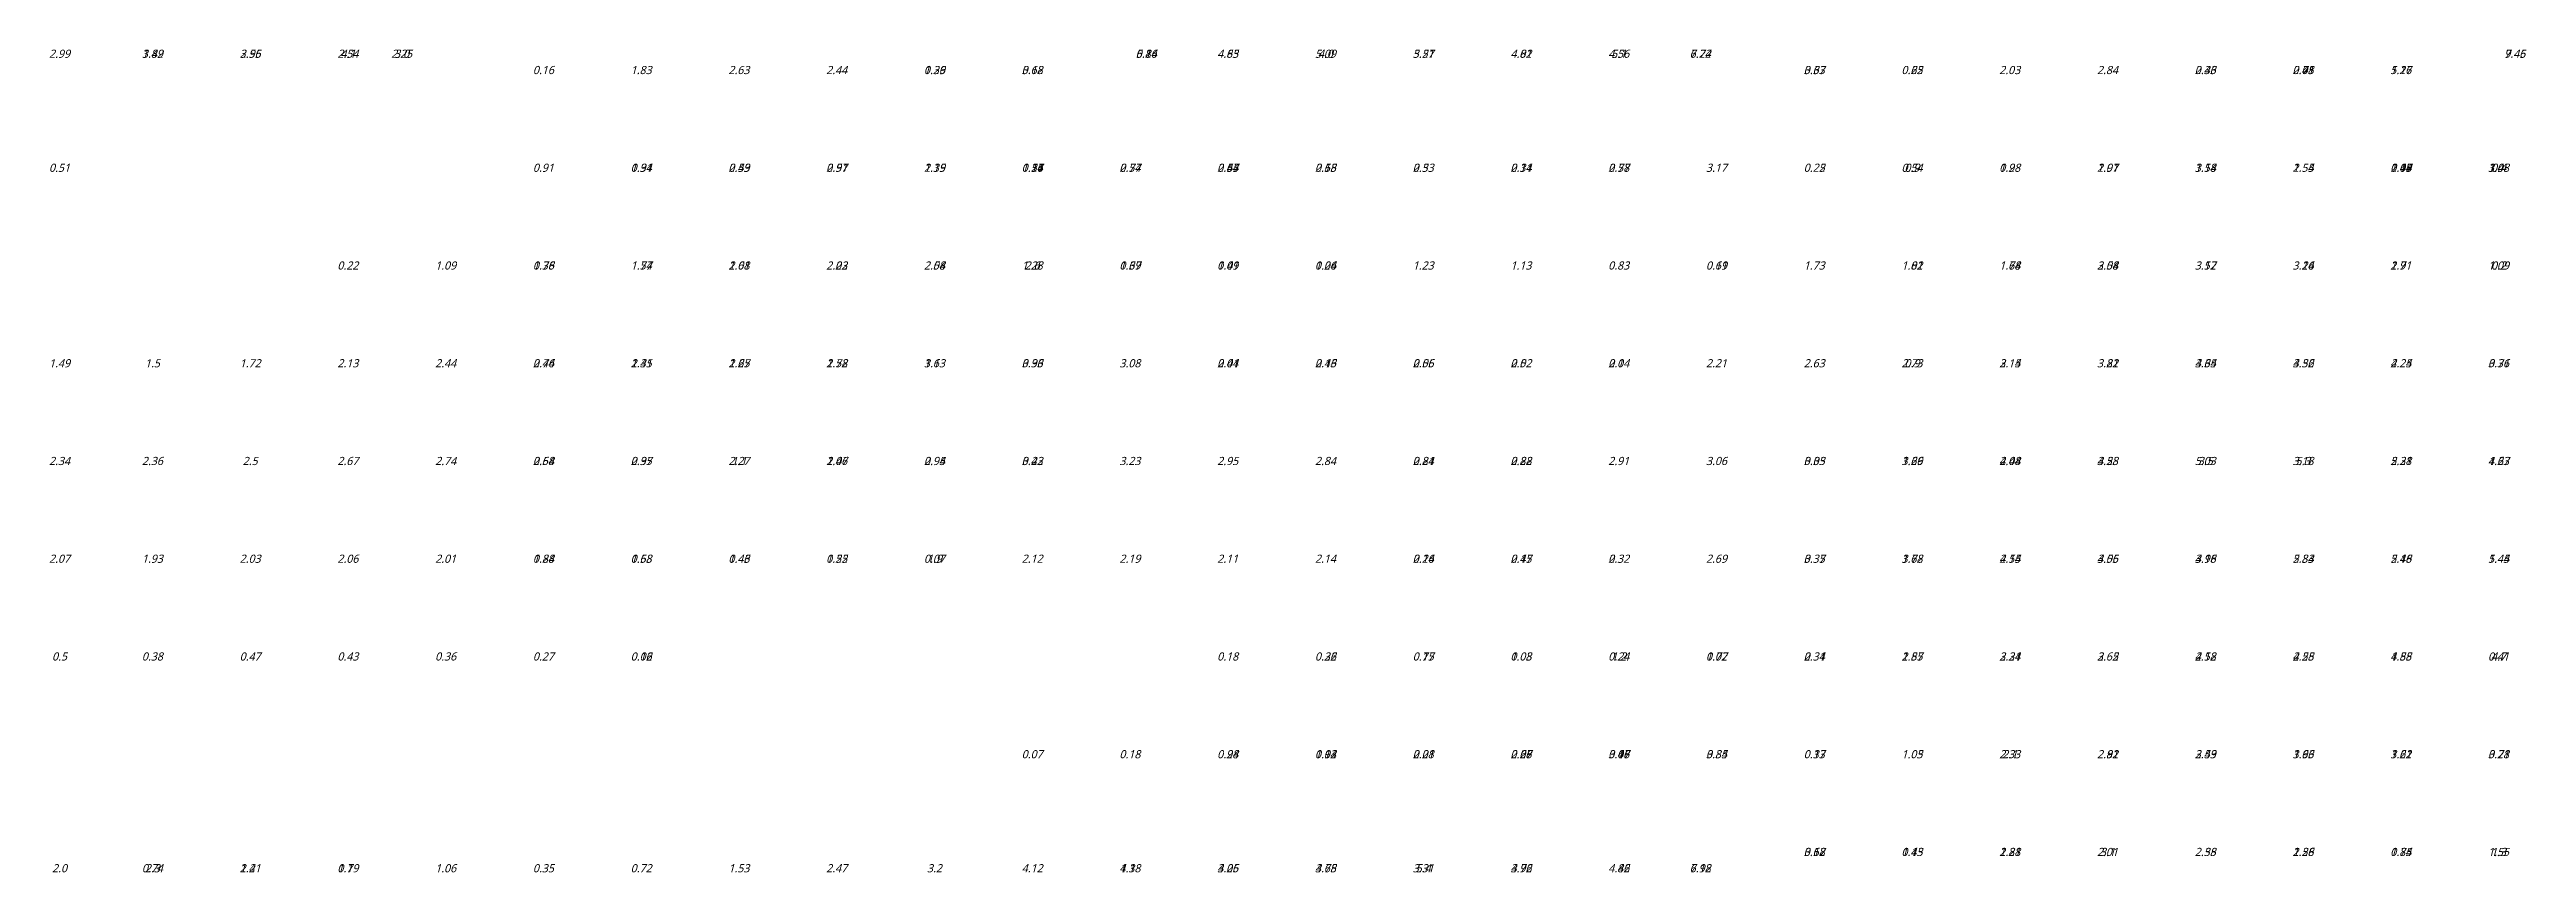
# Model space of a CAD drawing. Header units: metres. Extents: x 57969 to 73171, y 68899 to 73951.
import ezdxf
from ezdxf.enums import TextEntityAlignment as Align

# ---------------------------------------------------------------- set-up
doc = ezdxf.new("R2010")
doc.units = ezdxf.units.M
for name, color, linetype in [('_Верхняя X', 2, 'Continuous'), ('_Верхняя Y', 30, 'Continuous'), ('_Нижняя X', 3, 'Continuous'), ('_Нижняя Y', 4, 'Continuous')]:
    doc.layers.add(name, color=color, linetype=linetype)
doc.styles.add('OpenSans-Italic', font='OpenSans-Italic.ttf')

msp = doc.modelspace()

# ---------------------------------------------------------------- texts
at = {"layer": '_Верхняя X', "style": 'OpenSans-Italic'}
for s, p in [('1.49', (58600, 73900)), ('2.55', (59200, 73900)), ('2.54', (59800, 73900)), ('2.25', (60130, 73900)), ('5.84', (64700, 73900)), ('4.65', (65200, 73900)), ('5.09', (65800, 73900)), ('5.21', (66400, 73900)), ('4.82', (67000, 73900)), ('4.56', (67600, 73900)), ('6.74', (68100, 73900)), ('7.45', (73100, 73900)), ('0.37', (64000, 73200)), ('2.77', (64600, 73200)), ('2.65', (65200, 73200)), ('2.58', (65800, 73200)), ('2.53', (66400, 73200)), ('2.34', (67000, 73200)), ('2.78', (67600, 73200)), ('3.17', (68200, 73200)), ('0.48', (72400, 73200)), ('3.48', (73000, 73200)), ('0.39', (64600, 72600)), ('1.09', (65200, 72600)), ('1.24', (65800, 72600)), ('1.23', (66400, 72600)), ('1.13', (67000, 72600)), ('0.83', (67600, 72600)), ('0.19', (68200, 72600)), ('0.2', (73000, 72600)), ('0.04', (65200, 72000)), ('0.43', (65800, 72000)), ('0.56', (66400, 72000)), ('0.52', (67000, 72000)), ('0.14', (67600, 72000)), ('0.24', (66400, 71400)), ('0.28', (67000, 71400)), ('0.26', (66400, 70800)), ('0.45', (67000, 70800)), ('0.32', (67600, 70800)), ('0.32', (65800, 70200)), ('0.77', (66400, 70200)), ('1.08', (67000, 70200)), ('1.2', (67600, 70200)), ('0.72', (68200, 70200)), ('0.98', (65200, 69600)), ('1.92', (65800, 69600)), ('2.21', (66400, 69600)), ('2.67', (67000, 69600)), ('3.18', (67600, 69600)), ('3.84', (68200, 69600)), ('0.13', (68800, 69600)), ('0.52', (68800, 69000)), ('0.74', (58600, 68900)), ('1.41', (59200, 68900)), ('0.19', (59800, 68900)), ('1.18', (64600, 68900)), ('3.05', (65200, 68900)), ('4.65', (65800, 68900)), ('5.4', (66400, 68900)), ('4.96', (67000, 68900)), ('4.42', (67600, 68900)), ('7.12', (68100, 68900))]:
    msp.add_text(s, height=50, dxfattribs=at).set_placement(p, align=Align.CENTER)
at = {"layer": '_Верхняя Y', "style": 'OpenSans-Italic'}
for s, p in [('2.99', (58030, 73900)), ('3.82', (58600, 73900)), ('3.96', (59200, 73900)), ('4.1', (59800, 73900)), ('3.0', (60130, 73900)), ('6.24', (64700, 73900)), ('4.83', (65200, 73900)), ('4.0', (65800, 73900)), ('3.57', (66400, 73900)), ('4.01', (67000, 73900)), ('5.1', (67600, 73900)), ('7.22', (68100, 73900)), ('9.46', (73100, 73900)), ('0.16', (61000, 73800)), ('0.39', (63400, 73800)), ('3.12', (64000, 73800)), ('3.67', (68800, 73800)), ('0.62', (69400, 73800)), ('0.36', (71200, 73800)), ('2.08', (71800, 73800)), ('5.26', (72400, 73800)), ('0.51', (58030, 73200)), ('0.56', (64000, 73200)), ('0.57', (65200, 73200)), ('0.13', (65800, 73200)), ('0.11', (67000, 73200)), ('0.57', (67600, 73200)), ('0.25', (68800, 73200)), ('2.14', (72400, 73200)), ('1.08', (73000, 73200)), ('0.07', (64000, 69600)), ('0.18', (64600, 69600)), ('0.24', (65200, 69600)), ('0.04', (65800, 69600)), ('0.08', (67000, 69600)), ('0.47', (67600, 69600)), ('3.68', (68800, 69000)), ('2.0', (58030, 68900)), ('2.3', (58600, 68900)), ('2.21', (59200, 68900)), ('1.79', (59800, 68900)), ('1.06', (60400, 68900)), ('0.35', (61000, 68900)), ('0.72', (61600, 68900)), ('1.53', (62200, 68900)), ('2.47', (62800, 68900)), ('3.2', (63400, 68900)), ('4.12', (64000, 68900)), ('4.38', (64600, 68900)), ('4.26', (65200, 68900)), ('3.78', (65800, 68900)), ('3.31', (66400, 68900)), ('3.72', (67000, 68900)), ('4.86', (67600, 68900)), ('6.98', (68100, 68900))]:
    msp.add_text(s, height=50, dxfattribs=at).set_placement(p, align=Align.CENTER)
at = {"layer": '_Нижняя X', "style": 'OpenSans-Italic'}
for s, p in [('1.83', (61600, 73800)), ('2.63', (62200, 73800)), ('2.44', (62800, 73800)), ('1.26', (63400, 73800)), ('0.25', (69400, 73800)), ('2.03', (70000, 73800)), ('2.84', (70600, 73800)), ('2.43', (71200, 73800)), ('0.71', (71800, 73800)), ('0.91', (61000, 73200)), ('1.91', (61600, 73200)), ('2.43', (62200, 73200)), ('2.51', (62800, 73200)), ('2.15', (63400, 73200)), ('1.11', (64000, 73200)), ('0.54', (64600, 73200)), ('0.44', (65200, 73200)), ('0.65', (65800, 73200)), ('0.33', (66400, 73200)), ('0.9', (69400, 73200)), ('1.98', (70000, 73200)), ('2.97', (70600, 73200)), ('3.18', (71200, 73200)), ('2.55', (71800, 73200)), ('1.09', (72400, 73200)), ('0.4', (73000, 73200)), ('0.78', (61000, 72600)), ('1.77', (61600, 72600)), ('2.08', (62200, 72600)), ('2.23', (62800, 72600)), ('2.08', (63400, 72600)), ('1.28', (64000, 72600)), ('1.01', (69400, 72600)), ('1.74', (70000, 72600)), ('3.08', (70600, 72600)), ('3.57', (71200, 72600)), ('3.16', (71800, 72600)), ('1.91', (72400, 72600)), ('0.76', (61000, 72000)), ('1.45', (61600, 72000)), ('1.65', (62200, 72000)), ('1.72', (62800, 72000)), ('1.63', (63400, 72000)), ('0.96', (64000, 72000)), ('0.9', (69400, 72000)), ('2.14', (70000, 72000)), ('3.21', (70600, 72000)), ('3.64', (71200, 72000)), ('3.32', (71800, 72000)), ('2.25', (72400, 72000)), ('0.76', (73000, 72000)), ('0.58', (61000, 71400)), ('0.95', (61600, 71400)), ('1.1', (62200, 71400)), ('1.06', (62800, 71400)), ('0.94', (63400, 71400)), ('0.43', (64000, 71400)), ('0.05', (68800, 71400)), ('1.29', (69400, 71400)), ('2.44', (70000, 71400)), ('3.23', (70600, 71400)), ('3.5', (71200, 71400)), ('3.18', (71800, 71400)), ('2.38', (72400, 71400)), ('1.27', (73000, 71400)), ('0.24', (61000, 70800)), ('0.53', (61600, 70800)), ('0.46', (62200, 70800)), ('0.22', (62800, 70800)), ('0.07', (63400, 70800)), ('0.37', (68800, 70800)), ('1.62', (69400, 70800)), ('2.54', (70000, 70800)), ('3.06', (70600, 70800)), ('3.16', (71200, 70800)), ('2.84', (71800, 70800)), ('2.18', (72400, 70800)), ('1.44', (73000, 70800)), ('0.06', (61600, 70200)), ('0.34', (68800, 70200)), ('1.57', (69400, 70200)), ('2.31', (70000, 70200)), ('2.62', (70600, 70200)), ('2.58', (71200, 70200)), ('2.25', (71800, 70200)), ('1.58', (72400, 70200)), ('0.41', (73000, 70200)), ('0.13', (65800, 69600)), ('0.08', (66400, 69600)), ('0.26', (67000, 69600)), ('0.06', (67600, 69600)), ('0.35', (68200, 69600)), ('1.05', (69400, 69600)), ('2.33', (70000, 69600)), ('2.81', (70600, 69600)), ('2.59', (71200, 69600)), ('1.96', (71800, 69600)), ('1.22', (72400, 69600)), ('0.21', (73000, 69600)), ('1.43', (69400, 69000)), ('2.81', (70000, 69000)), ('3.1', (70600, 69000)), ('2.55', (71200, 69000)), ('1.58', (71800, 69000)), ('0.85', (72400, 69000)), ('1.3', (73000, 69000))]:
    msp.add_text(s, height=50, dxfattribs=at).set_placement(p, align=Align.CENTER)
at = {"layer": '_Нижняя Y', "style": 'OpenSans-Italic'}
for s, p in [('0.16', (64700, 73900)), ('0.68', (64000, 73800)), ('0.33', (68800, 73800)), ('0.45', (71800, 73800)), ('1.17', (72400, 73800)), ('0.34', (61600, 73200)), ('0.59', (62200, 73200)), ('0.97', (62800, 73200)), ('1.39', (63400, 73200)), ('1.24', (64000, 73200)), ('0.22', (68800, 73200)), ('0.54', (69400, 73200)), ('0.28', (70000, 73200)), ('1.01', (70600, 73200)), ('1.54', (71200, 73200)), ('1.54', (71800, 73200)), ('0.47', (72400, 73200)), ('0.22', (59800, 72600)), ('1.09', (60400, 72600)), ('1.36', (61000, 72600)), ('1.54', (61600, 72600)), ('1.61', (62200, 72600)), ('2.02', (62800, 72600)), ('2.54', (63400, 72600)), ('2.6', (64000, 72600)), ('1.67', (64600, 72600)), ('0.41', (65200, 72600)), ('0.06', (65800, 72600)), ('0.61', (68200, 72600)), ('1.73', (68800, 72600)), ('1.82', (69400, 72600)), ('1.68', (70000, 72600)), ('2.54', (70600, 72600)), ('3.12', (71200, 72600)), ('3.24', (71800, 72600)), ('2.71', (72400, 72600)), ('1.09', (73000, 72600)), ('1.49', (58030, 72000)), ('1.5', (58600, 72000)), ('1.72', (59200, 72000)), ('2.13', (59800, 72000)), ('2.44', (60400, 72000)), ('2.44', (61000, 72000)), ('2.31', (61600, 72000)), ('2.27', (62200, 72000)), ('2.58', (62800, 72000)), ('3.13', (63400, 72000)), ('3.33', (64000, 72000)), ('3.08', (64600, 72000)), ('2.41', (65200, 72000)), ('2.16', (65800, 72000)), ('2.05', (66400, 72000)), ('2.02', (67000, 72000)), ('2.04', (67600, 72000)), ('2.21', (68200, 72000)), ('2.63', (68800, 72000)), ('2.73', (69400, 72000)), ('3.15', (70000, 72000)), ('3.82', (70600, 72000)), ('4.35', (71200, 72000)), ('4.56', (71800, 72000)), ('4.24', (72400, 72000)), ('3.31', (73000, 72000)), ('2.34', (58030, 71400)), ('2.36', (58600, 71400)), ('2.5', (59200, 71400)), ('2.67', (59800, 71400)), ('2.74', (60400, 71400)), ('2.64', (61000, 71400)), ('2.37', (61600, 71400)), ('2.27', (62200, 71400)), ('2.47', (62800, 71400)), ('2.95', (63400, 71400)), ('3.22', (64000, 71400)), ('3.23', (64600, 71400)), ('2.95', (65200, 71400)), ('2.84', (65800, 71400)), ('2.81', (66400, 71400)), ('2.82', (67000, 71400)), ('2.91', (67600, 71400)), ('3.06', (68200, 71400)), ('3.33', (68800, 71400)), ('3.66', (69400, 71400)), ('4.08', (70000, 71400)), ('4.58', (70600, 71400)), ('5.03', (71200, 71400)), ('5.3', (71800, 71400)), ('5.21', (72400, 71400)), ('4.63', (73000, 71400)), ('2.07', (58030, 70800)), ('1.93', (58600, 70800)), ('2.03', (59200, 70800)), ('2.06', (59800, 70800)), ('2.01', (60400, 70800)), ('1.88', (61000, 70800)), ('1.68', (61600, 70800)), ('1.43', (62200, 70800)), ('1.55', (62800, 70800)), ('1.9', (63400, 70800)), ('2.12', (64000, 70800)), ('2.19', (64600, 70800)), ('2.11', (65200, 70800)), ('2.14', (65800, 70800)), ('2.14', (66400, 70800)), ('2.17', (67000, 70800)), ('2.32', (67600, 70800)), ('2.69', (68200, 70800)), ('3.35', (68800, 70800)), ('3.78', (69400, 70800)), ('4.15', (70000, 70800)), ('4.55', (70600, 70800)), ('4.98', (71200, 70800)), ('5.33', (71800, 70800)), ('5.46', (72400, 70800)), ('5.45', (73000, 70800)), ('0.5', (58030, 70200)), ('0.38', (58600, 70200)), ('0.47', (59200, 70200)), ('0.43', (59800, 70200)), ('0.36', (60400, 70200)), ('0.27', (61000, 70200)), ('0.12', (61600, 70200)), ('0.18', (65200, 70200)), ('0.26', (65800, 70200)), ('0.15', (66400, 70200)), ('0.03', (67000, 70200)), ('0.24', (67600, 70200)), ('1.07', (68200, 70200)), ('2.31', (68800, 70200)), ('2.85', (69400, 70200)), ('3.24', (70000, 70200)), ('3.65', (70600, 70200)), ('4.12', (71200, 70200)), ('4.58', (71800, 70200)), ('4.85', (72400, 70200)), ('4.7', (73000, 70200)), ('0.37', (68800, 69600)), ('1.03', (69400, 69600)), ('2.1', (70000, 69600)), ('2.92', (70600, 69600)), ('3.43', (71200, 69600)), ('3.63', (71800, 69600)), ('3.61', (72400, 69600)), ('3.78', (73000, 69600)), ('0.17', (68800, 69000)), ('0.15', (69400, 69000)), ('1.28', (70000, 69000)), ('2.01', (70600, 69000)), ('2.38', (71200, 69000)), ('2.26', (71800, 69000)), ('1.74', (72400, 69000)), ('1.55', (73000, 69000))]:
    msp.add_text(s, height=50, dxfattribs=at).set_placement(p, align=Align.CENTER)

doc.saveas('drawing.dxf')
